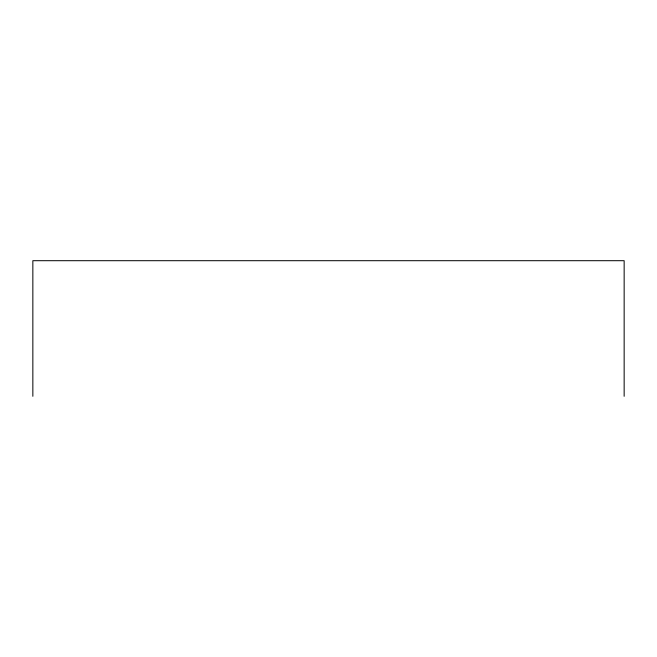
<?xml version="1.0" encoding="UTF-8"?>
<svg xmlns="http://www.w3.org/2000/svg" width="657" height="657" viewBox="0 0 657 657"><rect width="100%" height="100%" fill="white"/><g stroke="black" fill="none" stroke-linecap="round" stroke-linejoin="round"><path stroke-width="0.99" d="M624.15 396.302L624.15 260.698L32.85 260.698L32.85 396.302"/></g></svg>
